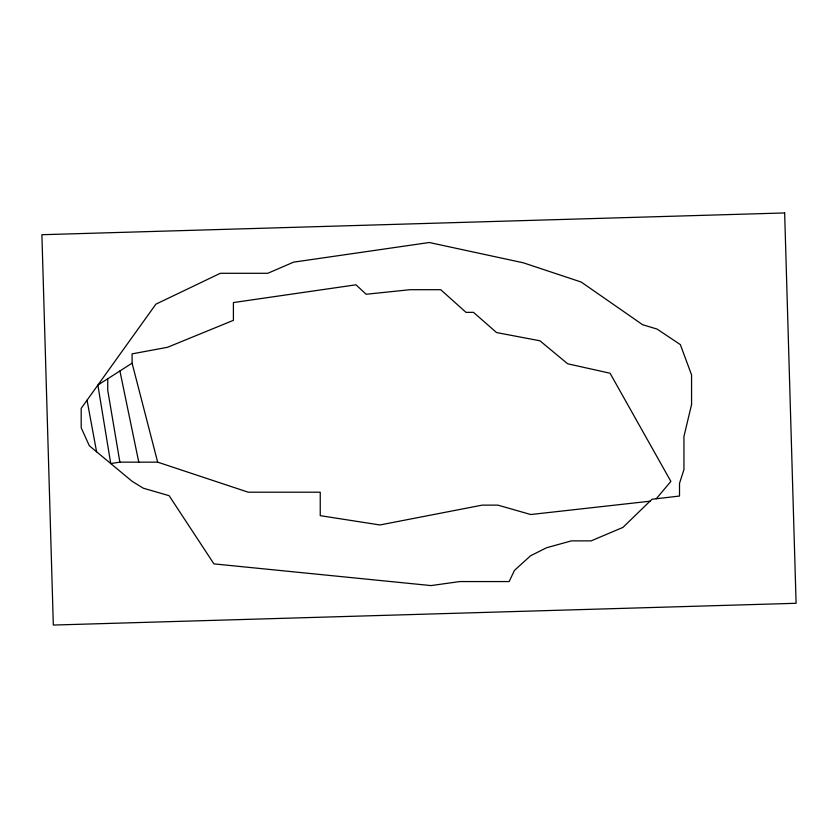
<?xml version="1.0" encoding="UTF-8"?>
<svg xmlns="http://www.w3.org/2000/svg" width="838" height="838" viewBox="0 0 838 838"><rect width="100%" height="100%" fill="white"/><g stroke="black" fill="none" stroke-linecap="round" stroke-linejoin="round"><path stroke-width="1.26" d="M656.28 498.746L670.871 481.41L610.054 373.224L567.672 363.786L539.923 340.783L496.557 332.56L473.512 312.354L466.001 312.354L440.736 289.707L409.939 289.707L366.143 294.264L355.972 284.805L233.404 302.56L233.404 320.336L167.527 347.288L132.09 353.866L132.09 363.179L157.67 462.157L248.258 492.21L320.242 492.21L320.242 515.663L379.928 524.965L482.206 505.125L497.856 505.125L530.737 514.532L649.984 501.208M132.09 363.179L97.878 385.082L110.742 463.55L119.886 462.157L157.67 462.157M119.918 370.972L138.773 462.157M87.047 400.187L96.58 451.776M119.886 462.157L107.735 390.215L107.735 378.766M691.57 404.545L683.944 436.451L683.944 469.594L679.513 483.337L679.513 496.044L652.006 499.239L622.948 527.395L591.136 540.877L571.39 540.877L546.512 547.769L530.506 555.814L514.469 570.395L509.137 581.562L459.79 581.562L431.015 585.584L213.931 563.88L169.119 495.687L143.361 488.219L132.195 481.379L89.299 445.722L81.192 427.778L81.192 408.357L155.878 304.173L220.331 273.293L267.793 273.293L293.551 262.158L429.286 242.507L523.362 262.818L581.195 282.039L642.641 324.725L657.044 329.062L680.341 344.607L691.57 374.932L691.57 404.545M784.651 212.946L41.9 234.713L53.328 625.054L796.1 603.287L784.651 212.946"/></g></svg>
